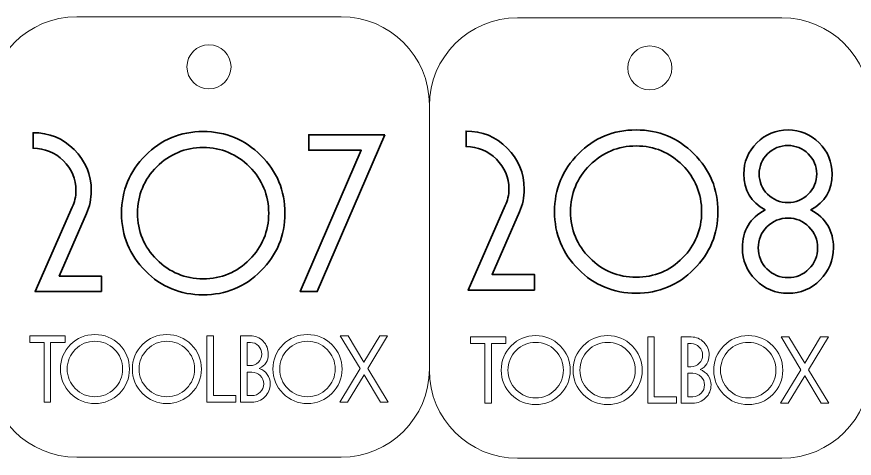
# Model space of a CAD drawing. Header units: inches. Extents: x 269 to 1026, y -294 to 278.
# Drawn here: x 322.7 to 417.7, y 176.1 to 226.3 of the extents above; entities that cross this region are included whole.
import ezdxf

# ---------------------------------------------------------------- set-up
doc = ezdxf.new("R2010")
doc.units = ezdxf.units.IN
doc.header["$MEASUREMENT"] = 0
doc.layers.add('Default', color=7, linetype='Continuous')

# ---------------------------------------------------------------- blocks, each defined once
blk = doc.blocks.new('block 367')
at = {"layer": 'Default', "color": 7, "lineweight": 35}
blk.add_lwpolyline([(364.425, 212.875), (356.756, 195.064), (354.831, 195.064), (361.739, 211.107), (355.794, 211.107), (355.794, 212.875), (364.425, 212.875)], dxfattribs=at)
for points, knots in [([(332.264, 195.064), (332.264, 195.064), (324.751, 195.064), (324.751, 195.064), (324.751, 195.064), (328.962, 204.658), (328.962, 204.658), (329.239, 205.213), (329.378, 205.837), (329.378, 206.53), (329.378, 207.848), (328.903, 208.979), (327.953, 209.924), (327.003, 210.868), (325.857, 211.341), (324.516, 211.341), (324.516, 211.341), (324.516, 213.109), (324.516, 213.109), (326.336, 213.109), (327.891, 212.467), (329.183, 211.184), (330.474, 209.901), (331.12, 208.351), (331.12, 206.53), (331.12, 205.594), (330.938, 204.728), (330.574, 203.93), (330.574, 203.93), (327.479, 196.833), (327.479, 196.833), (327.479, 196.833), (332.264, 196.833), (332.264, 196.833), (332.264, 196.833), (332.264, 195.064), (332.264, 195.064)], [0, 0, 0, 0, 1, 1, 1, 2, 2, 2, 3, 3, 3, 4, 4, 4, 5, 5, 5, 6, 6, 6, 7, 7, 7, 8, 8, 8, 9, 9, 9, 10, 10, 10, 11, 11, 11, 12, 12, 12, 12]), ([(353.089, 203.957), (353.089, 201.409), (352.183, 199.229), (350.373, 197.417), (348.561, 195.606), (346.373, 194.7), (343.807, 194.7), (341.242, 194.7), (339.058, 195.606), (337.255, 197.417), (335.453, 199.229), (334.551, 201.409), (334.551, 203.957), (334.551, 206.522), (335.453, 208.71), (337.255, 210.522), (339.058, 212.333), (341.242, 213.238), (343.807, 213.238), (346.373, 213.238), (348.561, 212.333), (350.373, 210.522), (352.183, 208.71), (353.089, 206.522), (353.089, 203.957)], [0, 0, 0, 0, 1, 1, 1, 2, 2, 2, 3, 3, 3, 4, 4, 4, 5, 5, 5, 6, 6, 6, 7, 7, 7, 8, 8, 8, 8]), ([(351.244, 203.957), (351.244, 206.019), (350.519, 207.779), (349.072, 209.235), (347.625, 210.69), (345.87, 211.418), (343.807, 211.418), (341.762, 211.418), (340.012, 210.69), (338.556, 209.235), (337.099, 207.779), (336.371, 206.019), (336.371, 203.957), (336.371, 201.911), (337.099, 200.16), (338.556, 198.705), (340.012, 197.248), (341.762, 196.52), (343.807, 196.52), (345.87, 196.52), (347.625, 197.248), (349.072, 198.705), (350.519, 200.16), (351.244, 201.911), (351.244, 203.957)], [0, 0, 0, 0, 1, 1, 1, 2, 2, 2, 3, 3, 3, 4, 4, 4, 5, 5, 5, 6, 6, 6, 7, 7, 7, 8, 8, 8, 8])]:
    blk.add_open_spline(points, degree=3, knots=knots, dxfattribs=at)
blk = doc.blocks.new('block 366')
at = {"layer": 'Default'}
blk.add_blockref('block 367', (0, 0), dxfattribs=at)
blk = doc.blocks.new('block 369')
at = {"layer": 'Default', "color": 7, "lineweight": 35}
for points, knots in [([(381.38, 195.246), (381.38, 195.246), (373.867, 195.246), (373.867, 195.246), (373.867, 195.246), (378.078, 204.84), (378.078, 204.84), (378.355, 205.395), (378.494, 206.019), (378.494, 206.713), (378.494, 208.03), (378.019, 209.161), (377.069, 210.106), (376.119, 211.05), (374.973, 211.523), (373.632, 211.523), (373.632, 211.523), (373.632, 213.291), (373.632, 213.291), (375.452, 213.291), (377.007, 212.649), (378.299, 211.367), (379.59, 210.084), (380.236, 208.533), (380.236, 206.713), (380.236, 205.777), (380.054, 204.91), (379.69, 204.113), (379.69, 204.113), (376.595, 197.015), (376.595, 197.015), (376.595, 197.015), (381.38, 197.015), (381.38, 197.015), (381.38, 197.015), (381.38, 195.246), (381.38, 195.246)], [0, 0, 0, 0, 1, 1, 1, 2, 2, 2, 3, 3, 3, 4, 4, 4, 5, 5, 5, 6, 6, 6, 7, 7, 7, 8, 8, 8, 9, 9, 9, 10, 10, 10, 11, 11, 11, 12, 12, 12, 12]), ([(402.206, 204.139), (402.206, 201.591), (401.3, 199.411), (399.488, 197.6), (397.677, 195.788), (395.489, 194.882), (392.923, 194.882), (390.358, 194.882), (388.174, 195.788), (386.372, 197.6), (384.568, 199.411), (383.668, 201.591), (383.668, 204.139), (383.668, 206.704), (384.568, 208.892), (386.372, 210.704), (388.174, 212.515), (390.358, 213.42), (392.923, 213.42), (395.489, 213.42), (397.677, 212.515), (399.488, 210.704), (401.3, 208.892), (402.206, 206.704), (402.206, 204.139)], [0, 0, 0, 0, 1, 1, 1, 2, 2, 2, 3, 3, 3, 4, 4, 4, 5, 5, 5, 6, 6, 6, 7, 7, 7, 8, 8, 8, 8]), ([(415.309, 200.03), (415.309, 198.609), (414.806, 197.396), (413.801, 196.391), (412.796, 195.385), (411.582, 194.882), (410.161, 194.882), (408.722, 194.882), (407.5, 195.385), (406.495, 196.391), (405.49, 197.396), (404.987, 198.609), (404.987, 200.03), (404.987, 201.989), (405.845, 203.428), (407.561, 204.346), (405.949, 205.23), (405.143, 206.591), (405.143, 208.429), (405.143, 209.798), (405.633, 210.972), (406.612, 211.951), (407.591, 212.931), (408.774, 213.42), (410.161, 213.42), (411.53, 213.42), (412.705, 212.931), (413.684, 211.951), (414.663, 210.972), (415.153, 209.798), (415.153, 208.429), (415.153, 206.591), (414.347, 205.23), (412.735, 204.346), (414.451, 203.428), (415.309, 201.989), (415.309, 200.03)], [0, 0, 0, 0, 1, 1, 1, 2, 2, 2, 3, 3, 3, 4, 4, 4, 5, 5, 5, 6, 6, 6, 7, 7, 7, 8, 8, 8, 9, 9, 9, 10, 10, 10, 11, 11, 11, 12, 12, 12, 12]), ([(400.359, 204.139), (400.359, 206.201), (399.636, 207.961), (398.189, 209.417), (396.741, 210.872), (394.986, 211.6), (392.923, 211.6), (390.878, 211.6), (389.127, 210.872), (387.671, 209.417), (386.216, 207.961), (385.488, 206.201), (385.488, 204.139), (385.488, 202.093), (386.216, 200.343), (387.671, 198.887), (389.127, 197.43), (390.878, 196.702), (392.923, 196.702), (394.986, 196.702), (396.741, 197.43), (398.189, 198.887), (399.636, 200.343), (400.359, 202.093), (400.359, 204.139)], [0, 0, 0, 0, 1, 1, 1, 2, 2, 2, 3, 3, 3, 4, 4, 4, 5, 5, 5, 6, 6, 6, 7, 7, 7, 8, 8, 8, 8]), ([(413.411, 208.429), (413.411, 209.313), (413.089, 210.07), (412.445, 210.704), (411.801, 211.336), (411.036, 211.652), (410.148, 211.652), (409.243, 211.652), (408.473, 211.336), (407.838, 210.704), (407.203, 210.07), (406.885, 209.313), (406.885, 208.429), (406.885, 207.527), (407.203, 206.76), (407.838, 206.128), (408.473, 205.495), (409.243, 205.178), (410.148, 205.178), (411.036, 205.178), (411.801, 205.495), (412.445, 206.128), (413.089, 206.76), (413.411, 207.527), (413.411, 208.429)], [0, 0, 0, 0, 1, 1, 1, 2, 2, 2, 3, 3, 3, 4, 4, 4, 5, 5, 5, 6, 6, 6, 7, 7, 7, 8, 8, 8, 8]), ([(413.515, 200.018), (413.515, 200.957), (413.186, 201.757), (412.527, 202.419), (411.868, 203.08), (411.08, 203.41), (410.161, 203.41), (409.225, 203.41), (408.428, 203.08), (407.769, 202.419), (407.11, 201.757), (406.781, 200.957), (406.781, 200.018), (406.781, 199.095), (407.11, 198.304), (407.769, 197.642), (408.428, 196.981), (409.225, 196.65), (410.161, 196.65), (411.08, 196.65), (411.868, 196.981), (412.527, 197.642), (413.186, 198.304), (413.515, 199.095), (413.515, 200.018)], [0, 0, 0, 0, 1, 1, 1, 2, 2, 2, 3, 3, 3, 4, 4, 4, 5, 5, 5, 6, 6, 6, 7, 7, 7, 8, 8, 8, 8])]:
    blk.add_open_spline(points, degree=3, knots=knots, dxfattribs=at)
blk = doc.blocks.new('block 368')
at = {"layer": 'Default'}
blk.add_blockref('block 369', (0, 0), dxfattribs=at)
blk = doc.blocks.new('block 494')
at = {"layer": 'Default', "color": 240, "lineweight": 9}
blk.add_open_spline([(329.471, 176.273), (329.471, 176.273), (359.471, 176.273), (359.471, 176.273), (364.993, 176.273), (369.471, 180.751), (369.471, 186.273), (369.471, 186.273), (369.471, 216.273), (369.471, 216.273), (369.471, 221.796), (364.993, 226.273), (359.471, 226.273), (359.471, 226.273), (329.471, 226.273), (329.471, 226.273), (323.948, 226.273), (319.471, 221.796), (319.471, 216.273), (319.471, 216.273), (319.471, 186.273), (319.471, 186.273), (319.471, 180.751), (323.948, 176.273), (329.471, 176.273)], degree=3, knots=[0, 0, 0, 0, 1, 1, 1, 2, 2, 2, 3, 3, 3, 4, 4, 4, 5, 5, 5, 6, 6, 6, 7, 7, 7, 8, 8, 8, 8], dxfattribs=at)
blk = doc.blocks.new('block 495')
at = {"layer": 'Default', "color": 240, "lineweight": 9}
blk.add_open_spline([(341.971, 220.59), (341.971, 221.971), (343.09, 223.09), (344.471, 223.09), (345.851, 223.09), (346.971, 221.971), (346.971, 220.59), (346.971, 219.209), (345.851, 218.09), (344.471, 218.09), (343.09, 218.09), (341.971, 219.209), (341.971, 220.59)], degree=3, knots=[0, 0, 0, 0, 1, 1, 1, 2, 2, 2, 3, 3, 3, 4, 4, 4, 4], dxfattribs=at)
blk = doc.blocks.new('block 496')
at = {"layer": 'Default', "color": 7, "lineweight": 5}
blk.add_lwpolyline([(328.147, 189.294), (326.51, 189.294), (326.51, 182.517), (325.774, 182.517), (325.774, 189.294), (324.148, 189.294), (324.148, 190.042), (328.147, 190.042), (328.147, 189.294)], dxfattribs=at)
blk = doc.blocks.new('block 497')
at = {"layer": 'Default', "color": 7, "lineweight": 5}
blk.add_open_spline([(335.452, 186.274), (335.452, 185.197), (335.069, 184.276), (334.304, 183.511), (333.539, 182.746), (332.614, 182.363), (331.53, 182.363), (330.446, 182.363), (329.523, 182.746), (328.762, 183.511), (328, 184.276), (327.62, 185.197), (327.62, 186.274), (327.62, 187.358), (328, 188.282), (328.762, 189.047), (329.523, 189.812), (330.446, 190.196), (331.53, 190.196), (332.614, 190.196), (333.539, 189.812), (334.304, 189.047), (335.069, 188.282), (335.452, 187.358), (335.452, 186.274)], degree=3, knots=[0, 0, 0, 0, 1, 1, 1, 2, 2, 2, 3, 3, 3, 4, 4, 4, 5, 5, 5, 6, 6, 6, 7, 7, 7, 8, 8, 8, 8], dxfattribs=at)
blk = doc.blocks.new('block 498')
at = {"layer": 'Default', "color": 7, "lineweight": 5}
blk.add_open_spline([(334.672, 186.274), (334.672, 187.145), (334.366, 187.889), (333.755, 188.504), (333.143, 189.119), (332.402, 189.426), (331.53, 189.426), (330.666, 189.426), (329.927, 189.119), (329.311, 188.504), (328.696, 187.889), (328.389, 187.145), (328.389, 186.274), (328.389, 185.41), (328.696, 184.67), (329.311, 184.055), (329.927, 183.439), (330.666, 183.132), (331.53, 183.132), (332.402, 183.132), (333.143, 183.439), (333.755, 184.055), (334.366, 184.67), (334.672, 185.41), (334.672, 186.274)], degree=3, knots=[0, 0, 0, 0, 1, 1, 1, 2, 2, 2, 3, 3, 3, 4, 4, 4, 5, 5, 5, 6, 6, 6, 7, 7, 7, 8, 8, 8, 8], dxfattribs=at)
blk = doc.blocks.new('block 499')
at = {"layer": 'Default', "color": 7, "lineweight": 5}
blk.add_open_spline([(343.613, 186.274), (343.613, 185.197), (343.231, 184.276), (342.465, 183.511), (341.7, 182.746), (340.775, 182.363), (339.692, 182.363), (338.608, 182.363), (337.685, 182.746), (336.924, 183.511), (336.162, 184.276), (335.781, 185.197), (335.781, 186.274), (335.781, 187.358), (336.162, 188.282), (336.924, 189.047), (337.685, 189.812), (338.608, 190.196), (339.692, 190.196), (340.775, 190.196), (341.7, 189.812), (342.465, 189.047), (343.231, 188.282), (343.613, 187.358), (343.613, 186.274)], degree=3, knots=[0, 0, 0, 0, 1, 1, 1, 2, 2, 2, 3, 3, 3, 4, 4, 4, 5, 5, 5, 6, 6, 6, 7, 7, 7, 8, 8, 8, 8], dxfattribs=at)
blk = doc.blocks.new('block 500')
at = {"layer": 'Default', "color": 7, "lineweight": 5}
blk.add_open_spline([(342.833, 186.274), (342.833, 187.145), (342.527, 187.889), (341.916, 188.504), (341.305, 189.119), (340.563, 189.426), (339.692, 189.426), (338.827, 189.426), (338.088, 189.119), (337.473, 188.504), (336.858, 187.889), (336.55, 187.145), (336.55, 186.274), (336.55, 185.41), (336.858, 184.67), (337.473, 184.055), (338.088, 183.439), (338.827, 183.132), (339.692, 183.132), (340.563, 183.132), (341.305, 183.439), (341.916, 184.055), (342.527, 184.67), (342.833, 185.41), (342.833, 186.274)], degree=3, knots=[0, 0, 0, 0, 1, 1, 1, 2, 2, 2, 3, 3, 3, 4, 4, 4, 5, 5, 5, 6, 6, 6, 7, 7, 7, 8, 8, 8, 8], dxfattribs=at)
blk = doc.blocks.new('block 501')
at = {"layer": 'Default', "color": 7, "lineweight": 5}
blk.add_lwpolyline([(347.502, 182.517), (344.239, 182.517), (344.239, 190.042), (344.975, 190.042), (344.975, 183.264), (347.502, 183.264), (347.502, 182.517)], dxfattribs=at)
blk = doc.blocks.new('block 502')
at = {"layer": 'Default', "color": 7, "lineweight": 5}
blk.add_open_spline([(351.423, 184.593), (351.423, 184.022), (351.22, 183.533), (350.814, 183.127), (350.407, 182.72), (349.919, 182.517), (349.348, 182.517), (349.348, 182.517), (348.051, 182.517), (348.051, 182.517), (348.051, 182.517), (348.051, 190.042), (348.051, 190.042), (348.051, 190.042), (349.171, 190.042), (349.171, 190.042), (349.736, 190.042), (350.215, 189.84), (350.611, 189.437), (351.006, 189.035), (351.204, 188.547), (351.204, 187.976), (351.204, 187.222), (350.863, 186.676), (350.182, 186.339), (350.563, 186.2), (350.865, 185.975), (351.089, 185.664), (351.312, 185.352), (351.423, 184.996), (351.423, 184.593)], degree=3, knots=[0, 0, 0, 0, 1, 1, 1, 2, 2, 2, 3, 3, 3, 4, 4, 4, 5, 5, 5, 6, 6, 6, 7, 7, 7, 8, 8, 8, 9, 9, 9, 10, 10, 10, 10], dxfattribs=at)
blk = doc.blocks.new('block 503')
at = {"layer": 'Default', "color": 7, "lineweight": 5}
blk.add_open_spline([(350.468, 187.976), (350.468, 188.335), (350.34, 188.644), (350.084, 188.905), (349.828, 189.164), (349.522, 189.294), (349.166, 189.294), (349.166, 189.294), (348.787, 189.294), (348.787, 189.294), (348.787, 189.294), (348.787, 186.669), (348.787, 186.669), (348.787, 186.669), (349.143, 186.669), (349.143, 186.669), (349.507, 186.669), (349.819, 186.797), (350.078, 187.054), (350.338, 187.31), (350.468, 187.617), (350.468, 187.976)], degree=3, knots=[0, 0, 0, 0, 1, 1, 1, 2, 2, 2, 3, 3, 3, 4, 4, 4, 5, 5, 5, 6, 6, 6, 7, 7, 7, 7], dxfattribs=at)
blk = doc.blocks.new('block 504')
at = {"layer": 'Default', "color": 7, "lineweight": 5}
blk.add_open_spline([(350.688, 184.593), (350.688, 184.959), (350.556, 185.272), (350.293, 185.532), (350.03, 185.792), (349.713, 185.922), (349.343, 185.922), (349.343, 185.922), (348.787, 185.922), (348.787, 185.922), (348.787, 185.922), (348.787, 183.264), (348.787, 183.264), (348.787, 183.264), (349.343, 183.264), (349.343, 183.264), (349.713, 183.264), (350.03, 183.394), (350.293, 183.654), (350.556, 183.914), (350.688, 184.227), (350.688, 184.593)], degree=3, knots=[0, 0, 0, 0, 1, 1, 1, 2, 2, 2, 3, 3, 3, 4, 4, 4, 5, 5, 5, 6, 6, 6, 7, 7, 7, 7], dxfattribs=at)
blk = doc.blocks.new('block 505')
at = {"layer": 'Default', "color": 7, "lineweight": 5}
blk.add_open_spline([(359.563, 186.274), (359.563, 185.197), (359.181, 184.276), (358.415, 183.511), (357.65, 182.746), (356.725, 182.363), (355.642, 182.363), (354.558, 182.363), (353.635, 182.746), (352.874, 183.511), (352.112, 184.276), (351.731, 185.197), (351.731, 186.274), (351.731, 187.358), (352.112, 188.282), (352.874, 189.047), (353.635, 189.812), (354.558, 190.196), (355.642, 190.196), (356.725, 190.196), (357.65, 189.812), (358.415, 189.047), (359.181, 188.282), (359.563, 187.358), (359.563, 186.274)], degree=3, knots=[0, 0, 0, 0, 1, 1, 1, 2, 2, 2, 3, 3, 3, 4, 4, 4, 5, 5, 5, 6, 6, 6, 7, 7, 7, 8, 8, 8, 8], dxfattribs=at)
blk = doc.blocks.new('block 506')
at = {"layer": 'Default', "color": 7, "lineweight": 5}
blk.add_open_spline([(358.783, 186.274), (358.783, 187.145), (358.478, 187.889), (357.866, 188.504), (357.255, 189.119), (356.513, 189.426), (355.642, 189.426), (354.777, 189.426), (354.038, 189.119), (353.423, 188.504), (352.808, 187.889), (352.5, 187.145), (352.5, 186.274), (352.5, 185.41), (352.808, 184.67), (353.423, 184.055), (354.038, 183.439), (354.777, 183.132), (355.642, 183.132), (356.513, 183.132), (357.255, 183.439), (357.866, 184.055), (358.478, 184.67), (358.783, 185.41), (358.783, 186.274)], degree=3, knots=[0, 0, 0, 0, 1, 1, 1, 2, 2, 2, 3, 3, 3, 4, 4, 4, 5, 5, 5, 6, 6, 6, 7, 7, 7, 8, 8, 8, 8], dxfattribs=at)
blk = doc.blocks.new('block 507')
at = {"layer": 'Default', "color": 7, "lineweight": 5}
blk.add_lwpolyline([(364.793, 182.517), (363.92, 182.517), (362.058, 185.618), (360.183, 182.517), (359.311, 182.517), (361.622, 186.319), (359.372, 190.042), (360.244, 190.042), (362.052, 187.051), (363.859, 190.042), (364.731, 190.042), (362.494, 186.319), (364.793, 182.517)], dxfattribs=at)
blk = doc.blocks.new('block 509')
at = {"layer": 'Default', "color": 240, "lineweight": 9}
blk.add_open_spline([(379.471, 176.146), (379.471, 176.146), (409.471, 176.146), (409.471, 176.146), (414.993, 176.146), (419.471, 180.623), (419.471, 186.146), (419.471, 186.146), (419.471, 216.146), (419.471, 216.146), (419.471, 221.669), (414.993, 226.146), (409.471, 226.146), (409.471, 226.146), (379.471, 226.146), (379.471, 226.146), (373.948, 226.146), (369.471, 221.669), (369.471, 216.146), (369.471, 216.146), (369.471, 186.146), (369.471, 186.146), (369.471, 180.623), (373.948, 176.146), (379.471, 176.146)], degree=3, knots=[0, 0, 0, 0, 1, 1, 1, 2, 2, 2, 3, 3, 3, 4, 4, 4, 5, 5, 5, 6, 6, 6, 7, 7, 7, 8, 8, 8, 8], dxfattribs=at)
blk = doc.blocks.new('block 510')
at = {"layer": 'Default', "color": 240, "lineweight": 9}
blk.add_open_spline([(391.971, 220.463), (391.971, 221.844), (393.09, 222.963), (394.471, 222.963), (395.851, 222.963), (396.971, 221.844), (396.971, 220.463), (396.971, 219.082), (395.851, 217.963), (394.471, 217.963), (393.09, 217.963), (391.971, 219.082), (391.971, 220.463)], degree=3, knots=[0, 0, 0, 0, 1, 1, 1, 2, 2, 2, 3, 3, 3, 4, 4, 4, 4], dxfattribs=at)
blk = doc.blocks.new('block 512')
at = {"layer": 'Default', "color": 7, "lineweight": 5}
blk.add_lwpolyline([(378.147, 189.167), (376.51, 189.167), (376.51, 182.39), (375.774, 182.39), (375.774, 189.167), (374.148, 189.167), (374.148, 189.914), (378.147, 189.914), (378.147, 189.167)], dxfattribs=at)
blk = doc.blocks.new('block 513')
at = {"layer": 'Default', "color": 7, "lineweight": 5}
blk.add_open_spline([(385.452, 186.146), (385.452, 185.07), (385.069, 184.149), (384.304, 183.384), (383.539, 182.618), (382.614, 182.236), (381.53, 182.236), (380.446, 182.236), (379.523, 182.618), (378.762, 183.384), (378, 184.149), (377.62, 185.07), (377.62, 186.146), (377.62, 187.23), (378, 188.155), (378.762, 188.92), (379.523, 189.685), (380.446, 190.068), (381.53, 190.068), (382.614, 190.068), (383.539, 189.685), (384.304, 188.92), (385.069, 188.155), (385.452, 187.23), (385.452, 186.146)], degree=3, knots=[0, 0, 0, 0, 1, 1, 1, 2, 2, 2, 3, 3, 3, 4, 4, 4, 5, 5, 5, 6, 6, 6, 7, 7, 7, 8, 8, 8, 8], dxfattribs=at)
blk = doc.blocks.new('block 514')
at = {"layer": 'Default', "color": 7, "lineweight": 5}
blk.add_open_spline([(384.672, 186.146), (384.672, 187.018), (384.366, 187.761), (383.755, 188.376), (383.143, 188.991), (382.402, 189.299), (381.53, 189.299), (380.666, 189.299), (379.927, 188.991), (379.311, 188.376), (378.696, 187.761), (378.389, 187.018), (378.389, 186.146), (378.389, 185.282), (378.696, 184.543), (379.311, 183.928), (379.927, 183.312), (380.666, 183.005), (381.53, 183.005), (382.402, 183.005), (383.143, 183.312), (383.755, 183.928), (384.366, 184.543), (384.672, 185.282), (384.672, 186.146)], degree=3, knots=[0, 0, 0, 0, 1, 1, 1, 2, 2, 2, 3, 3, 3, 4, 4, 4, 5, 5, 5, 6, 6, 6, 7, 7, 7, 8, 8, 8, 8], dxfattribs=at)
blk = doc.blocks.new('block 515')
at = {"layer": 'Default', "color": 7, "lineweight": 5}
blk.add_open_spline([(393.613, 186.146), (393.613, 185.07), (393.231, 184.149), (392.465, 183.384), (391.7, 182.618), (390.775, 182.236), (389.692, 182.236), (388.608, 182.236), (387.685, 182.618), (386.924, 183.384), (386.162, 184.149), (385.781, 185.07), (385.781, 186.146), (385.781, 187.23), (386.162, 188.155), (386.924, 188.92), (387.685, 189.685), (388.608, 190.068), (389.692, 190.068), (390.775, 190.068), (391.7, 189.685), (392.465, 188.92), (393.231, 188.155), (393.613, 187.23), (393.613, 186.146)], degree=3, knots=[0, 0, 0, 0, 1, 1, 1, 2, 2, 2, 3, 3, 3, 4, 4, 4, 5, 5, 5, 6, 6, 6, 7, 7, 7, 8, 8, 8, 8], dxfattribs=at)
blk = doc.blocks.new('block 516')
at = {"layer": 'Default', "color": 7, "lineweight": 5}
blk.add_open_spline([(392.833, 186.146), (392.833, 187.018), (392.527, 187.761), (391.916, 188.376), (391.305, 188.991), (390.563, 189.299), (389.692, 189.299), (388.827, 189.299), (388.088, 188.991), (387.473, 188.376), (386.858, 187.761), (386.55, 187.018), (386.55, 186.146), (386.55, 185.282), (386.858, 184.543), (387.473, 183.928), (388.088, 183.312), (388.827, 183.005), (389.692, 183.005), (390.563, 183.005), (391.305, 183.312), (391.916, 183.928), (392.527, 184.543), (392.833, 185.282), (392.833, 186.146)], degree=3, knots=[0, 0, 0, 0, 1, 1, 1, 2, 2, 2, 3, 3, 3, 4, 4, 4, 5, 5, 5, 6, 6, 6, 7, 7, 7, 8, 8, 8, 8], dxfattribs=at)
blk = doc.blocks.new('block 517')
at = {"layer": 'Default', "color": 7, "lineweight": 5}
blk.add_lwpolyline([(397.502, 182.39), (394.239, 182.39), (394.239, 189.914), (394.975, 189.914), (394.975, 183.136), (397.502, 183.136), (397.502, 182.39)], dxfattribs=at)
blk = doc.blocks.new('block 518')
at = {"layer": 'Default', "color": 7, "lineweight": 5}
blk.add_open_spline([(401.423, 184.466), (401.423, 183.895), (401.22, 183.406), (400.814, 182.999), (400.407, 182.593), (399.919, 182.39), (399.348, 182.39), (399.348, 182.39), (398.051, 182.39), (398.051, 182.39), (398.051, 182.39), (398.051, 189.914), (398.051, 189.914), (398.051, 189.914), (399.171, 189.914), (399.171, 189.914), (399.736, 189.914), (400.215, 189.713), (400.611, 189.31), (401.006, 188.907), (401.204, 188.42), (401.204, 187.849), (401.204, 187.095), (400.863, 186.549), (400.182, 186.212), (400.563, 186.073), (400.865, 185.848), (401.089, 185.537), (401.312, 185.225), (401.423, 184.868), (401.423, 184.466)], degree=3, knots=[0, 0, 0, 0, 1, 1, 1, 2, 2, 2, 3, 3, 3, 4, 4, 4, 5, 5, 5, 6, 6, 6, 7, 7, 7, 8, 8, 8, 9, 9, 9, 10, 10, 10, 10], dxfattribs=at)
blk = doc.blocks.new('block 519')
at = {"layer": 'Default', "color": 7, "lineweight": 5}
blk.add_open_spline([(400.468, 187.849), (400.468, 188.208), (400.34, 188.517), (400.084, 188.777), (399.828, 189.037), (399.522, 189.167), (399.166, 189.167), (399.166, 189.167), (398.787, 189.167), (398.787, 189.167), (398.787, 189.167), (398.787, 186.542), (398.787, 186.542), (398.787, 186.542), (399.143, 186.542), (399.143, 186.542), (399.507, 186.542), (399.819, 186.67), (400.078, 186.926), (400.338, 187.183), (400.468, 187.49), (400.468, 187.849)], degree=3, knots=[0, 0, 0, 0, 1, 1, 1, 2, 2, 2, 3, 3, 3, 4, 4, 4, 5, 5, 5, 6, 6, 6, 7, 7, 7, 7], dxfattribs=at)
blk = doc.blocks.new('block 520')
at = {"layer": 'Default', "color": 7, "lineweight": 5}
blk.add_open_spline([(400.688, 184.466), (400.688, 184.832), (400.556, 185.145), (400.293, 185.405), (400.03, 185.665), (399.713, 185.795), (399.343, 185.795), (399.343, 185.795), (398.787, 185.795), (398.787, 185.795), (398.787, 185.795), (398.787, 183.136), (398.787, 183.136), (398.787, 183.136), (399.343, 183.136), (399.343, 183.136), (399.713, 183.136), (400.03, 183.267), (400.293, 183.527), (400.556, 183.786), (400.688, 184.099), (400.688, 184.466)], degree=3, knots=[0, 0, 0, 0, 1, 1, 1, 2, 2, 2, 3, 3, 3, 4, 4, 4, 5, 5, 5, 6, 6, 6, 7, 7, 7, 7], dxfattribs=at)
blk = doc.blocks.new('block 521')
at = {"layer": 'Default', "color": 7, "lineweight": 5}
blk.add_open_spline([(409.563, 186.146), (409.563, 185.07), (409.181, 184.149), (408.415, 183.384), (407.65, 182.618), (406.725, 182.236), (405.642, 182.236), (404.558, 182.236), (403.635, 182.618), (402.874, 183.384), (402.112, 184.149), (401.731, 185.07), (401.731, 186.146), (401.731, 187.23), (402.112, 188.155), (402.874, 188.92), (403.635, 189.685), (404.558, 190.068), (405.642, 190.068), (406.725, 190.068), (407.65, 189.685), (408.415, 188.92), (409.181, 188.155), (409.563, 187.23), (409.563, 186.146)], degree=3, knots=[0, 0, 0, 0, 1, 1, 1, 2, 2, 2, 3, 3, 3, 4, 4, 4, 5, 5, 5, 6, 6, 6, 7, 7, 7, 8, 8, 8, 8], dxfattribs=at)
blk = doc.blocks.new('block 522')
at = {"layer": 'Default', "color": 7, "lineweight": 5}
blk.add_open_spline([(408.783, 186.146), (408.783, 187.018), (408.478, 187.761), (407.866, 188.376), (407.255, 188.991), (406.513, 189.299), (405.642, 189.299), (404.777, 189.299), (404.038, 188.991), (403.423, 188.376), (402.808, 187.761), (402.5, 187.018), (402.5, 186.146), (402.5, 185.282), (402.808, 184.543), (403.423, 183.928), (404.038, 183.312), (404.777, 183.005), (405.642, 183.005), (406.513, 183.005), (407.255, 183.312), (407.866, 183.928), (408.478, 184.543), (408.783, 185.282), (408.783, 186.146)], degree=3, knots=[0, 0, 0, 0, 1, 1, 1, 2, 2, 2, 3, 3, 3, 4, 4, 4, 5, 5, 5, 6, 6, 6, 7, 7, 7, 8, 8, 8, 8], dxfattribs=at)
blk = doc.blocks.new('block 523')
at = {"layer": 'Default', "color": 7, "lineweight": 5}
blk.add_lwpolyline([(414.793, 182.39), (413.92, 182.39), (412.058, 185.491), (410.183, 182.39), (409.311, 182.39), (411.622, 186.192), (409.372, 189.914), (410.244, 189.914), (412.052, 186.924), (413.859, 189.914), (414.731, 189.914), (412.494, 186.192), (414.793, 182.39)], dxfattribs=at)
blk = doc.blocks.new('block 511')
at = {"layer": 'Default'}
for name in ['block 513', 'block 515', 'block 521', 'block 512', 'block 514', 'block 516', 'block 517', 'block 518', 'block 519', 'block 522', 'block 523', 'block 520']:
    blk.add_blockref(name, (0, 0), dxfattribs=at)
blk = doc.blocks.new('block 508')
at = {"layer": 'Default'}
for name in ['block 509', 'block 510', 'block 511']:
    blk.add_blockref(name, (0, 0), dxfattribs=at)

msp = doc.modelspace()

# ---------------------------------------------------------------- block references
at = {"layer": 'Default'}
for name in ['block 494', 'block 508', 'block 495', 'block 366', 'block 368', 'block 496', 'block 497', 'block 499', 'block 501', 'block 502', 'block 505', 'block 507', 'block 498', 'block 500', 'block 503', 'block 506', 'block 504']:
    msp.add_blockref(name, (0, 0), dxfattribs=at)

doc.saveas('drawing.dxf')
